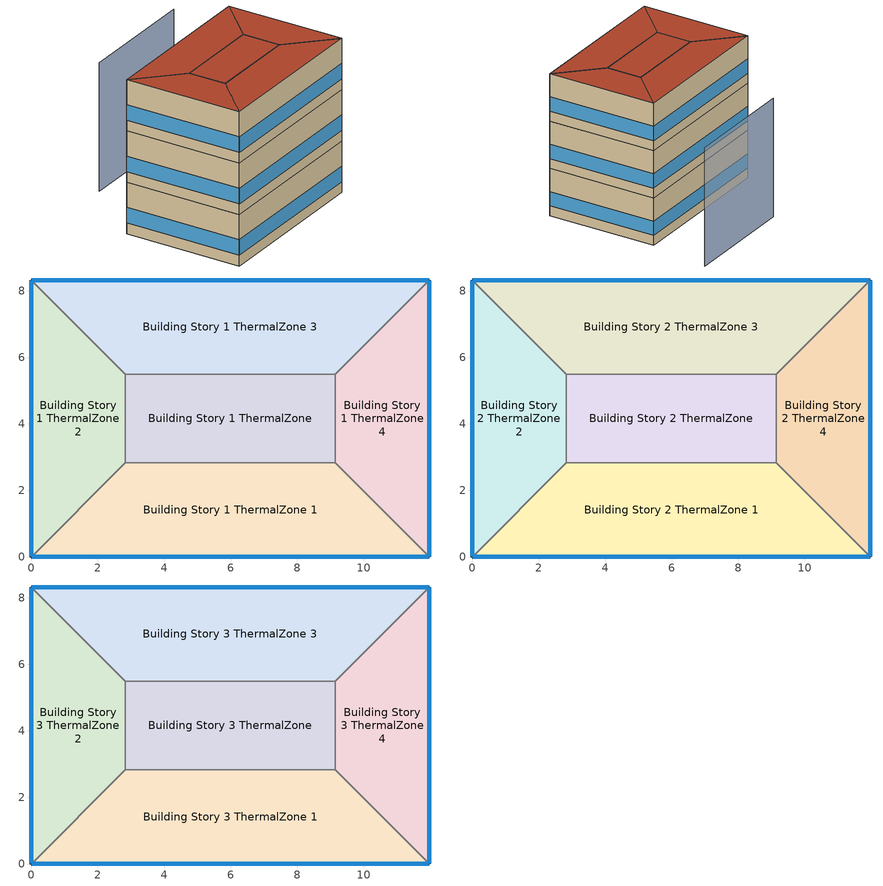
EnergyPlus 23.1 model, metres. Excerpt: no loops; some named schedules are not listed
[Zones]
Building Story 1 ThermalZone
 floor ground (Typical Insulated Carpeted 8in Slab Floor): 9.15,2.83 2.83,2.83 2.83,5.5 9.15,5.5 z0
 wall adiabatic (Typical Interior Wall): 2.83,2.83 9.15,2.83 9.15,5.5 2.83,5.5 2.83,2.83 z0:3.6
 ceiling adiabatic (Typical Interior Floor): 9.15,5.5 2.83,5.5 2.83,2.83 9.15,2.83 z3.6
Building Story 1 ThermalZone 1
 floor ground (Typical Insulated Carpeted 8in Slab Floor): 11.97,0 0,0 2.83,2.83 9.15,2.83 z0
 wall outside (Typical Insulated Steel Framed Exterior Wall R-20.41): 0,0 11.97,0 z0:3.6
 wall adiabatic (Typical Interior Wall): 11.97,0 9.15,2.83 2.83,2.83 0,0 z0:3.6
 window (U 0.48 SHGC 0.40 Dbl Ref-D Clr 6mm/13mm): 0.03,0 11.95,0 z0.76:1.85
 ceiling adiabatic (Typical Interior Ceiling): 9.15,2.83 2.83,2.83 0,0 11.97,0 z3.6
Building Story 1 ThermalZone 2
 floor ground (Typical Insulated Carpeted 8in Slab Floor): 0,0 0,8.33 2.83,5.5 2.83,2.83 z0
 wall outside (Typical Insulated Steel Framed Exterior Wall R-20.41): 0,8.33 0,0 z0:3.6
 wall adiabatic (Typical Interior Wall): 0,0 2.83,2.83 2.83,5.5 0,8.33 z0:3.6
 window (U 0.48 SHGC 0.40 Dbl Ref-D Clr 6mm/13mm): 0,8.3 0,0.03 z0.76:1.85
 ceiling adiabatic (Typical Interior Ceiling): 2.83,2.83 2.83,5.5 0,8.33 0,0 z3.6
Building Story 1 ThermalZone 3
 floor ground (Typical Insulated Carpeted 8in Slab Floor): 0,8.33 11.97,8.33 9.15,5.5 2.83,5.5 z0
 wall outside (Typical Insulated Steel Framed Exterior Wall R-20.41): 11.97,8.33 0,8.33 z0:3.6
 wall adiabatic (Typical Interior Wall): 0,8.33 2.83,5.5 9.15,5.5 11.97,8.33 z0:3.6
 window (U 0.48 SHGC 0.40 Dbl Ref-D Clr 6mm/13mm): 11.95,8.33 0.03,8.33 z0.76:1.85
 ceiling adiabatic (Typical Interior Ceiling): 2.83,5.5 9.15,5.5 11.97,8.33 0,8.33 z3.6
Building Story 1 ThermalZone 4
 floor ground (Typical Insulated Carpeted 8in Slab Floor): 11.97,8.33 11.97,0 9.15,2.83 9.15,5.5 z0
 wall outside (Typical Insulated Steel Framed Exterior Wall R-20.41): 11.97,0 11.97,8.33 z0:3.6
 wall adiabatic (Typical Interior Wall): 11.97,8.33 9.15,5.5 9.15,2.83 11.97,0 z0:3.6
 window (U 0.48 SHGC 0.40 Dbl Ref-D Clr 6mm/13mm): 11.97,0.03 11.97,8.3 z0.76:1.85
 ceiling adiabatic (Typical Interior Ceiling): 9.15,5.5 9.15,2.83 11.97,0 11.97,8.33 z3.6
Building Story 2 ThermalZone
 floor adiabatic (Typical Interior Floor): 9.15,2.83 2.83,2.83 2.83,5.5 9.15,5.5 z3.6
 wall adiabatic (Typical Interior Wall): 2.83,2.83 9.15,2.83 9.15,5.5 2.83,5.5 2.83,2.83 z3.6:7.2
 ceiling adiabatic (Typical Interior Ceiling): 9.15,5.5 2.83,5.5 2.83,2.83 9.15,2.83 z7.2
Building Story 2 ThermalZone 1
 floor adiabatic (Typical Interior Ceiling): 11.97,0 0,0 2.83,2.83 9.15,2.83 z3.6
 wall outside (Typical Insulated Steel Framed Exterior Wall R-20.41): 0,0 11.97,0 z3.6:7.2
 wall adiabatic (Typical Interior Wall): 11.97,0 9.15,2.83 2.83,2.83 0,0 z3.6:7.2
 window (U 0.48 SHGC 0.40 Dbl Ref-D Clr 6mm/13mm): 0.03,0 11.95,0 z4.36:5.45
 ceiling adiabatic (Typical Interior Ceiling): 9.15,2.83 2.83,2.83 0,0 11.97,0 z7.2
Building Story 2 ThermalZone 2
 floor adiabatic (Typical Interior Ceiling): 0,0 0,8.33 2.83,5.5 2.83,2.83 z3.6
 wall outside (Typical Insulated Steel Framed Exterior Wall R-20.41): 0,8.33 0,0 z3.6:7.2
 wall adiabatic (Typical Interior Wall): 0,0 2.83,2.83 2.83,5.5 0,8.33 z3.6:7.2
 window (U 0.48 SHGC 0.40 Dbl Ref-D Clr 6mm/13mm): 0,8.3 0,0.03 z4.36:5.45
 ceiling adiabatic (Typical Interior Ceiling): 2.83,2.83 2.83,5.5 0,8.33 0,0 z7.2
Building Story 2 ThermalZone 3
 floor adiabatic (Typical Interior Ceiling): 0,8.33 11.97,8.33 9.15,5.5 2.83,5.5 z3.6
 wall outside (Typical Insulated Steel Framed Exterior Wall R-20.41): 11.97,8.33 0,8.33 z3.6:7.2
 wall adiabatic (Typical Interior Wall): 0,8.33 2.83,5.5 9.15,5.5 11.97,8.33 z3.6:7.2
 window (U 0.48 SHGC 0.40 Dbl Ref-D Clr 6mm/13mm): 11.95,8.33 0.03,8.33 z4.36:5.45
 ceiling adiabatic (Typical Interior Ceiling): 2.83,5.5 9.15,5.5 11.97,8.33 0,8.33 z7.2
Building Story 2 ThermalZone 4
 floor adiabatic (Typical Interior Ceiling): 11.97,8.33 11.97,0 9.15,2.83 9.15,5.5 z3.6
 wall outside (Typical Insulated Steel Framed Exterior Wall R-20.41): 11.97,0 11.97,8.33 z3.6:7.2
 wall adiabatic (Typical Interior Wall): 11.97,8.33 9.15,5.5 9.15,2.83 11.97,0 z3.6:7.2
 window (U 0.48 SHGC 0.40 Dbl Ref-D Clr 6mm/13mm): 11.97,0.03 11.97,8.3 z4.36:5.45
 ceiling adiabatic (Typical Interior Ceiling): 9.15,5.5 9.15,2.83 11.97,0 11.97,8.33 z7.2
Building Story 3 ThermalZone
 floor adiabatic (Typical Interior Ceiling): 9.15,2.83 2.83,2.83 2.83,5.5 9.15,5.5 z7.2
 wall adiabatic (Typical Interior Wall): 2.83,2.83 9.15,2.83 9.15,5.5 2.83,5.5 2.83,2.83 z7.2:10.8
 roof outside (Typical IEAD Roof R-31.25): 9.15,5.5 2.83,5.5 2.83,2.83 9.15,2.83 z10.8
Building Story 3 ThermalZone 1
 floor adiabatic (Typical Interior Ceiling): 11.97,0 0,0 2.83,2.83 9.15,2.83 z7.2
 wall outside (Typical Insulated Steel Framed Exterior Wall R-20.41): 0,0 11.97,0 z7.2:10.8
 wall adiabatic (Typical Interior Wall): 11.97,0 9.15,2.83 2.83,2.83 0,0 z7.2:10.8
 window (U 0.48 SHGC 0.40 Dbl Ref-D Clr 6mm/13mm): 0.03,0 11.95,0 z7.96:9.05
 roof outside (Typical IEAD Roof R-31.25): 9.15,2.83 2.83,2.83 0,0 11.97,0 z10.8
Building Story 3 ThermalZone 2
 floor adiabatic (Typical Interior Ceiling): 0,0 0,8.33 2.83,5.5 2.83,2.83 z7.2
 wall outside (Typical Insulated Steel Framed Exterior Wall R-20.41): 0,8.33 0,0 z7.2:10.8
 wall adiabatic (Typical Interior Wall): 0,0 2.83,2.83 2.83,5.5 0,8.33 z7.2:10.8
 window (U 0.48 SHGC 0.40 Dbl Ref-D Clr 6mm/13mm): 0,8.3 0,0.03 z7.96:9.05
 roof outside (Typical IEAD Roof R-31.25): 2.83,2.83 2.83,5.5 0,8.33 0,0 z10.8
Building Story 3 ThermalZone 3
 floor adiabatic (Typical Interior Ceiling): 0,8.33 11.97,8.33 9.15,5.5 2.83,5.5 z7.2
 wall outside (Typical Insulated Steel Framed Exterior Wall R-20.41): 11.97,8.33 0,8.33 z7.2:10.8
 wall adiabatic (Typical Interior Wall): 0,8.33 2.83,5.5 9.15,5.5 11.97,8.33 z7.2:10.8
 window (U 0.48 SHGC 0.40 Dbl Ref-D Clr 6mm/13mm): 11.95,8.33 0.03,8.33 z7.96:9.05
 roof outside (Typical IEAD Roof R-31.25): 2.83,5.5 9.15,5.5 11.97,8.33 0,8.33 z10.8
Building Story 3 ThermalZone 4
 floor adiabatic (Typical Interior Ceiling): 11.97,8.33 11.97,0 9.15,2.83 9.15,5.5 z7.2
 wall outside (Typical Insulated Steel Framed Exterior Wall R-20.41): 11.97,0 11.97,8.33 z7.2:10.8
 wall adiabatic (Typical Interior Wall): 11.97,8.33 9.15,5.5 9.15,2.83 11.97,0 z7.2:10.8
 window (U 0.48 SHGC 0.40 Dbl Ref-D Clr 6mm/13mm): 11.97,0.03 11.97,8.3 z7.96:9.05
 roof outside (Typical IEAD Roof R-31.25): 9.15,5.5 9.15,2.83 11.97,0 11.97,8.33 z10.8
shading: 4.02,12.88 12.73,12.88 z0:9
[Building]
bld_20: Terrain=City
[Site:Location]
Laramie General Brees Field_WY_USA: Latitude {deg}=41.31541; Longitude {deg}=-105.583; Time Zone {hr}=-7; Elevation {m}=2215
[Site:GroundTemperature:FCfactorMethod]
8.6, 2.8, -4.1, -8.8, -2.2, 0.3, 6.7, 10.1, 16.5, 20.6, 19.2, 14.7
[Site:WaterMainsTemperature]
Calculation Method=Correlation; Annual Average Outdoor Air Temperature {C}=8.96667; Maximum Difference In Monthly Average Outdoor Air Temperatures {deltaC}=26.2
[SizingPeriod:DesignDay] Day of Month=21; Dry-Bulb Temperature Range Modifier Type=DefaultMultipliers; Humidity Condition Type=Wetbulb; Barometric Pressure {Pa}=98769; Rain Indicator=No; Snow Indicator=No; Daylight Saving Time Indicator=No; Begin Environment Reset Mode=FullResetAtBeginEnvironment
Name | Month | Day Type | Maximum Dry-Bulb Temperature {C} | Daily Dry-Bulb Temperature Range {deltaC} | Wetbulb or DewPoint at Maximum Dry-Bulb {C} | Wind Speed {m/s} | Wind Direction {deg} | Solar Model Indicator | ASHRAE Clear Sky Optical Depth for Beam Irradiance (taub) | ASHRAE Clear Sky Optical Depth for Diffuse Irradiance (taud) | Sky Clearness
Buffalo Niagara Intl Ap Ann Clg .4% Condns DB=>MWB 1 | 7 | SummerDesignDay | 30.3 | 9.3 | 21.8 | 5.7 | 240 | ASHRAETau | 0.462 | 2.001
Buffalo Niagara Intl Ap Ann Clg .4% Condns WB=>MDB 1 | 7 | SummerDesignDay | 27.8 | 9.3 | 23.8 | 5.7 | 240 | ASHRAETau | 0.462 | 2.001
Buffalo Niagara Intl Ap Ann Htg 99.6% Condns DB 1 | 1 | WinterDesignDay | -16.3 | 0 | -16.3 | 5.1 | 270 | ASHRAEClearSky |  |  | 0
[Material] Thermal Absorptance=0.9; Solar Absorptance=0.7
Name | Roughness | Thickness {m} | Conductivity {W/m-K} | Density {kg/m3} | Specific Heat {J/kg-K} | Visible Absorptance
100mm Normalweight concrete floor | MediumRough | 0.1016 | 2.31045 | 2322 | 832.557 | 0.7
25mm Stucco | Smooth | 0.0254 | 0.72 | 1856 | 840 | 0.7
5/8 in. Gypsum Board | MediumSmooth | 0.0159 | 0.16 | 800 | 1090 | 0.7
8 in. Normalweight Concrete Floor | MediumRough | 0.2032 | 2.31 | 2322 | 832 | 0.7
G01 13mm gypsum board | Smooth | 0.0127 | 0.160031 | 800.001 | 1090.73 | 0.5
Metal Roof Surface | Smooth | 0.0008 | 45.28 | 7824 | 500 | 0.7
Roof Membrane | VeryRough | 0.0095 | 0.16 | 1121.29 | 1460 | 0.7
Std Wood 6inch 1; Std Wood 6inch 2 | MediumSmooth | 0.15 | 0.12 | 540 | 1210 | 0.7
[Material:NoMass] Roughness=Smooth; Thermal Absorptance=0.9; Solar Absorptance=0.7
Name | Thermal Resistance {m2-K/W} | Visible Absorptance
CP02 CARPET PAD; Typical Carpet Pad | 0.21648 | 0.8
Typical Insulation R-18.23 | 3.21036 | 0.7
Typical Insulation R-30.13 | 5.30668 | 0.7
[WindowMaterial:Gas]
AIR 13MM: Gas Type=Air; Thickness {m}=0.0127
[WindowMaterial:Glazing] Optical Data Type=SpectralAverage; Thickness {m}=0.006; Infrared Transmittance at Normal Incidence=0; Front Side Infrared Hemispherical Emissivity=0.84; Conductivity {W/m-K}=0.9; Dirt Correction Factor for Solar and Visible Transmittance=1; Solar Diffusing=No
Name | Solar Transmittance at Normal Incidence | Front Side Solar Reflectance at Normal Incidence | Back Side Solar Reflectance at Normal Incidence | Visible Transmittance at Normal Incidence | Front Side Visible Reflectance at Normal Incidence | Back Side Visible Reflectance at Normal Incidence | Back Side Infrared Hemispherical Emissivity
CLEAR 6MM | 0.775 | 0.071 | 0.071 | 0.881 | 0.08 | 0.08 | 0.84
REF D CLEAR 6MM | 0.429 | 0.308 | 0.379 | 0.334 | 0.453 | 0.505 | 0.82
[Construction]
InteriorFurnishings 1: Std Wood 6inch 1
InteriorFurnishings 2: Std Wood 6inch 2
Typical IEAD Roof R-31.25: Roof Membrane, Typical Insulation R-30.13, Metal Roof Surface
Typical Insulated Carpeted 8in Slab Floor: 8 in. Normalweight Concrete Floor, Typical Carpet Pad
Typical Insulated Steel Framed Exterior Wall R-20.41: 25mm Stucco, 5/8 in. Gypsum Board, Typical Insulation R-18.23, 5/8 in. Gypsum Board
Typical Interior Ceiling: CP02 CARPET PAD, 100mm Normalweight concrete floor
Typical Interior Floor: 100mm Normalweight concrete floor, CP02 CARPET PAD
Typical Interior Wall: G01 13mm gypsum board, G01 13mm gypsum board
U 0.48 SHGC 0.40 Dbl Ref-D Clr 6mm/13mm: REF D CLEAR 6MM, AIR 13MM, CLEAR 6MM
[SurfaceProperty:SurroundingSurfaces] Surrounding Surface 1=SurroundingSurface1; Surrounding Surface 1 View Factor=0.5
Name | Surrounding Surface 1 Temperature Schedule
SrdSurfs:Surface 56 | Srf-Surface 56-Tmp
SrdSurfs:Surface 44 | Srf-Surface 44-Tmp
SrdSurfs:Surface 50 | Srf-Surface 50-Tmp
SrdSurfs:Surface 38 | Srf-Surface 38-Tmp
[SurfaceProperty:LocalEnvironment]
Name | Exterior Surface | Surrounding Surfaces Object
LocEnv:Surface 44 | Surface 44 | SrdSurfs:Surface 56
LocEnv:Surface 56 | Surface 56 | SrdSurfs:Surface 44
LocEnv:Surface 50 | Surface 50 | SrdSurfs:Surface 38
LocEnv:Surface 38 | Surface 38 | SrdSurfs:Surface 50
[Zone] Part of Total Floor Area=Yes
Name | Multiplier
Building Story 1 ThermalZone; Building Story 1 ThermalZone 1; Building Story 1 ThermalZone 2; Building Story 1 ThermalZone 3; Building Story 1 ThermalZone 4; Building Story 3 ThermalZone; Building Story 3 ThermalZone 1; Building Story 3 ThermalZone 2; Building Story 3 ThermalZone 3; Building Story 3 ThermalZone 4 | 1
Building Story 2 ThermalZone; Building Story 2 ThermalZone 1; Building Story 2 ThermalZone 2; Building Story 2 ThermalZone 3; Building Story 2 ThermalZone 4 | 28
[Space]
Name | Zone | Space Type
Building Story 1 Space | Building Story 1 ThermalZone | Story Ground Blended Space Type
Building Story 1 Space 1 | Building Story 1 ThermalZone 1 | Story Ground Blended Space Type
Building Story 1 Space 2 | Building Story 1 ThermalZone 2 | Story Ground Blended Space Type
Building Story 1 Space 3 | Building Story 1 ThermalZone 3 | Story Ground Blended Space Type
Building Story 1 Space 4 | Building Story 1 ThermalZone 4 | Story Ground Blended Space Type
Building Story 2 Space | Building Story 2 ThermalZone | Story Mid Blended Space Type
Building Story 2 Space 1 | Building Story 2 ThermalZone 1 | Story Mid Blended Space Type
Building Story 2 Space 2 | Building Story 2 ThermalZone 2 | Story Mid Blended Space Type
Building Story 2 Space 3 | Building Story 2 ThermalZone 3 | Story Mid Blended Space Type
Building Story 2 Space 4 | Building Story 2 ThermalZone 4 | Story Mid Blended Space Type
Building Story 3 Space | Building Story 3 ThermalZone | Story Top Blended Space Type
Building Story 3 Space 1 | Building Story 3 ThermalZone 1 | Story Top Blended Space Type
Building Story 3 Space 2 | Building Story 3 ThermalZone 2 | Story Top Blended Space Type
Building Story 3 Space 3 | Building Story 3 ThermalZone 3 | Story Top Blended Space Type
Building Story 3 Space 4 | Building Story 3 ThermalZone 4 | Story Top Blended Space Type
[SpaceList]
Story Ground Blended Space Type: Building Story 1 Space 4, Building Story 1 Space, Building Story 1 Space 2, Building Story 1 Space 1, Building Story 1 Space 3
Story Mid Blended Space Type: Building Story 2 Space, Building Story 2 Space 2, Building Story 2 Space 1, Building Story 2 Space 3, Building Story 2 Space 4
Story Top Blended Space Type: Building Story 3 Space 3, Building Story 3 Space, Building Story 3 Space 1, Building Story 3 Space 2, Building Story 3 Space 4
[InternalMass]
Name | Construction | Zone or ZoneList | Space or SpaceList | Surface Area {m2}
Building Story 1 Space 4 SecondarySchool Auditorium  - Story Ground Mass | InteriorFurnishings 1 | Building Story 1 ThermalZone 4 | Building Story 1 Space 4 | 2.82309
Building Story 1 Space SecondarySchool Auditorium  - Story Ground Mass | InteriorFurnishings 1 | Building Story 1 ThermalZone | Building Story 1 Space | 3.06324
Building Story 1 Space 2 SecondarySchool Auditorium  - Story Ground Mass | InteriorFurnishings 1 | Building Story 1 ThermalZone 2 | Building Story 1 Space 2 | 2.82309
Building Story 1 Space 1 SecondarySchool Auditorium  - Story Ground Mass | InteriorFurnishings 1 | Building Story 1 ThermalZone 1 | Building Story 1 Space 1 | 4.69331
Building Story 1 Space 3 SecondarySchool Auditorium  - Story Ground Mass | InteriorFurnishings 1 | Building Story 1 ThermalZone 3 | Building Story 1 Space 3 | 4.6933
Building Story 1 Space 4 SecondarySchool Cafeteria  - Story Ground Mass | InteriorFurnishings 1 | Building Story 1 ThermalZone 4 | Building Story 1 Space 4 | 1.78684
Building Story 1 Space SecondarySchool Cafeteria  - Story Ground Mass | InteriorFurnishings 1 | Building Story 1 ThermalZone | Building Story 1 Space | 1.93884
Building Story 1 Space 2 SecondarySchool Cafeteria  - Story Ground Mass | InteriorFurnishings 1 | Building Story 1 ThermalZone 2 | Building Story 1 Space 2 | 1.78684
Building Story 1 Space 1 SecondarySchool Cafeteria  - Story Ground Mass | InteriorFurnishings 1 | Building Story 1 ThermalZone 1 | Building Story 1 Space 1 | 2.97057
Building Story 1 Space 3 SecondarySchool Cafeteria  - Story Ground Mass | InteriorFurnishings 1 | Building Story 1 ThermalZone 3 | Building Story 1 Space 3 | 2.97056
Building Story 1 Space 4 SecondarySchool Classroom A  - Story Ground Mass; Building Story 1 Space 4 SecondarySchool Classroom C  - Story Ground Mass | InteriorFurnishings 1 | Building Story 1 ThermalZone 4 | Building Story 1 Space 4 | 1.21644
Building Story 1 Space SecondarySchool Classroom A  - Story Ground Mass; Building Story 1 Space SecondarySchool Classroom C  - Story Ground Mass | InteriorFurnishings 1 | Building Story 1 ThermalZone | Building Story 1 Space | 1.31991
Building Story 1 Space 2 SecondarySchool Classroom A  - Story Ground Mass; Building Story 1 Space 2 SecondarySchool Classroom C  - Story Ground Mass | InteriorFurnishings 1 | Building Story 1 ThermalZone 2 | Building Story 1 Space 2 | 1.21644
Building Story 1 Space 1 SecondarySchool Classroom A  - Story Ground Mass; Building Story 1 Space 1 SecondarySchool Classroom C  - Story Ground Mass | InteriorFurnishings 1 | Building Story 1 ThermalZone 1 | Building Story 1 Space 1 | 2.02229
Building Story 1 Space 3 SecondarySchool Classroom A  - Story Ground Mass; Building Story 1 Space 3 SecondarySchool Classroom C  - Story Ground Mass | InteriorFurnishings 1 | Building Story 1 ThermalZone 3 | Building Story 1 Space 3 | 2.02229
Building Story 1 Space 4 SecondarySchool ComputerRoom  - Story Ground Mass | InteriorFurnishings 1 | Building Story 1 ThermalZone 4 | Building Story 1 Space 4 | 2.72787
Building Story 1 Space SecondarySchool ComputerRoom  - Story Ground Mass | InteriorFurnishings 1 | Building Story 1 ThermalZone | Building Story 1 Space | 2.95992
Building Story 1 Space 2 SecondarySchool ComputerRoom  - Story Ground Mass | InteriorFurnishings 1 | Building Story 1 ThermalZone 2 | Building Story 1 Space 2 | 2.72787
Building Story 1 Space 1 SecondarySchool ComputerRoom  - Story Ground Mass | InteriorFurnishings 1 | Building Story 1 ThermalZone 1 | Building Story 1 Space 1 | 4.535
Building Story 1 Space 3 SecondarySchool ComputerRoom  - Story Ground Mass | InteriorFurnishings 1 | Building Story 1 ThermalZone 3 | Building Story 1 Space 3 | 4.535
Building Story 1 Space 4 SecondarySchool Corridor B  - Story Ground Mass | InteriorFurnishings 1 | Building Story 1 ThermalZone 4 | Building Story 1 Space 4 | 1.71525
Building Story 1 Space SecondarySchool Corridor B  - Story Ground Mass | InteriorFurnishings 1 | Building Story 1 ThermalZone | Building Story 1 Space | 1.86116
Building Story 1 Space 2 SecondarySchool Corridor B  - Story Ground Mass | InteriorFurnishings 1 | Building Story 1 ThermalZone 2 | Building Story 1 Space 2 | 1.71525
Building Story 1 Space 1 SecondarySchool Corridor B  - Story Ground Mass | InteriorFurnishings 1 | Building Story 1 ThermalZone 1 | Building Story 1 Space 1 | 2.85156
Building Story 1 Space 3 SecondarySchool Corridor B  - Story Ground Mass | InteriorFurnishings 1 | Building Story 1 ThermalZone 3 | Building Story 1 Space 3 | 2.85156
Building Story 1 Space 4 SecondarySchool Gym  - Story Ground Mass | InteriorFurnishings 1 | Building Story 1 ThermalZone 4 | Building Story 1 Space 4 | 9.21987
Building Story 1 Space SecondarySchool Gym  - Story Ground Mass | InteriorFurnishings 1 | Building Story 1 ThermalZone | Building Story 1 Space | 10.0041
Building Story 1 Space 2 SecondarySchool Gym  - Story Ground Mass | InteriorFurnishings 1 | Building Story 1 ThermalZone 2 | Building Story 1 Space 2 | 9.21987
Building Story 1 Space 1 SecondarySchool Gym  - Story Ground Mass | InteriorFurnishings 1 | Building Story 1 ThermalZone 1 | Building Story 1 Space 1 | 15.3277
Building Story 1 Space 3 SecondarySchool Gym  - Story Ground Mass | InteriorFurnishings 1 | Building Story 1 ThermalZone 3 | Building Story 1 Space 3 | 15.3277
Building Story 1 Space 4 SecondarySchool Kitchen  - Story Ground Mass | InteriorFurnishings 1 | Building Story 1 ThermalZone 4 | Building Story 1 Space 4 | 0.616152
Building Story 1 Space SecondarySchool Kitchen  - Story Ground Mass | InteriorFurnishings 1 | Building Story 1 ThermalZone | Building Story 1 Space | 0.668564
Building Story 1 Space 2 SecondarySchool Kitchen  - Story Ground Mass | InteriorFurnishings 1 | Building Story 1 ThermalZone 2 | Building Story 1 Space 2 | 0.616152
Building Story 1 Space 1 SecondarySchool Kitchen  - Story Ground Mass | InteriorFurnishings 1 | Building Story 1 ThermalZone 1 | Building Story 1 Space 1 | 1.02433
Building Story 1 Space 3 SecondarySchool Kitchen  - Story Ground Mass | InteriorFurnishings 1 | Building Story 1 ThermalZone 3 | Building Story 1 Space 3 | 1.02433
Building Story 1 Space 4 SecondarySchool Library  - Story Ground Mass | InteriorFurnishings 1 | Building Story 1 ThermalZone 4 | Building Story 1 Space 4 | 2.40299
Building Story 1 Space SecondarySchool Library  - Story Ground Mass | InteriorFurnishings 1 | Building Story 1 ThermalZone | Building Story 1 Space | 2.6074
Building Story 1 Space 2 SecondarySchool Library  - Story Ground Mass | InteriorFurnishings 1 | Building Story 1 ThermalZone 2 | Building Story 1 Space 2 | 2.40299
Building Story 1 Space 1 SecondarySchool Library  - Story Ground Mass | InteriorFurnishings 1 | Building Story 1 ThermalZone 1 | Building Story 1 Space 1 | 3.9949
Building Story 1 Space 3 SecondarySchool Library  - Story Ground Mass | InteriorFurnishings 1 | Building Story 1 ThermalZone 3 | Building Story 1 Space 3 | 3.9949
Building Story 1 Space 4 SecondarySchool Lobby  - Story Ground Mass; Building Story 1 Space 4 SecondarySchool Restroom  - Story Ground Mass | InteriorFurnishings 1 | Building Story 1 ThermalZone 4 | Building Story 1 Space 4 | 1.1987
Building Story 1 Space SecondarySchool Lobby  - Story Ground Mass; Building Story 1 Space SecondarySchool Restroom  - Story Ground Mass | InteriorFurnishings 1 | Building Story 1 ThermalZone | Building Story 1 Space | 1.30066
Building Story 1 Space 2 SecondarySchool Lobby  - Story Ground Mass; Building Story 1 Space 2 SecondarySchool Restroom  - Story Ground Mass | InteriorFurnishings 1 | Building Story 1 ThermalZone 2 | Building Story 1 Space 2 | 1.1987
Building Story 1 Space 1 SecondarySchool Lobby  - Story Ground Mass; Building Story 1 Space 1 SecondarySchool Restroom  - Story Ground Mass | InteriorFurnishings 1 | Building Story 1 ThermalZone 1 | Building Story 1 Space 1 | 1.99279
Building Story 1 Space 3 SecondarySchool Lobby  - Story Ground Mass; Building Story 1 Space 3 SecondarySchool Restroom  - Story Ground Mass | InteriorFurnishings 1 | Building Story 1 ThermalZone 3 | Building Story 1 Space 3 | 1.99279
Building Story 1 Space 4 SecondarySchool Mechanical  - Story Ground Mass | InteriorFurnishings 1 | Building Story 1 ThermalZone 4 | Building Story 1 Space 4 | 1.95488
Building Story 1 Space SecondarySchool Mechanical  - Story Ground Mass | InteriorFurnishings 1 | Building Story 1 ThermalZone | Building Story 1 Space | 2.12117
Building Story 1 Space 2 SecondarySchool Mechanical  - Story Ground Mass | InteriorFurnishings 1 | Building Story 1 ThermalZone 2 | Building Story 1 Space 2 | 1.95488
Building Story 1 Space 1 SecondarySchool Mechanical  - Story Ground Mass | InteriorFurnishings 1 | Building Story 1 ThermalZone 1 | Building Story 1 Space 1 | 3.24993
Building Story 1 Space 3 SecondarySchool Mechanical  - Story Ground Mass | InteriorFurnishings 1 | Building Story 1 ThermalZone 3 | Building Story 1 Space 3 | 3.24993
Building Story 1 Space 4 SecondarySchool Office  - Story Ground Mass | InteriorFurnishings 1 | Building Story 1 ThermalZone 4 | Building Story 1 Space 4 | 3.04155
Building Story 1 Space SecondarySchool Office  - Story Ground Mass | InteriorFurnishings 1 | Building Story 1 ThermalZone | Building Story 1 Space | 3.30028
Building Story 1 Space 2 SecondarySchool Office  - Story Ground Mass | InteriorFurnishings 1 | Building Story 1 ThermalZone 2 | Building Story 1 Space 2 | 3.04155
Building Story 1 Space 1 SecondarySchool Office  - Story Ground Mass | InteriorFurnishings 1 | Building Story 1 ThermalZone 1 | Building Story 1 Space 1 | 5.05648
Building Story 1 Space 3 SecondarySchool Office  - Story Ground Mass | InteriorFurnishings 1 | Building Story 1 ThermalZone 3 | Building Story 1 Space 3 | 5.05648
Building Story 1 Space Mass | InteriorFurnishings 2 | Building Story 1 ThermalZone | Building Story 1 Space | 33.7659
Building Story 1 Space 1 Mass | InteriorFurnishings 2 | Building Story 1 ThermalZone 1 | Building Story 1 Space 1 | 51.734
Building Story 1 Space 2 Mass | InteriorFurnishings 2 | Building Story 1 ThermalZone 2 | Building Story 1 Space 2 | 31.1188
Building Story 1 Space 3 Mass | InteriorFurnishings 2 | Building Story 1 ThermalZone 3 | Building Story 1 Space 3 | 51.734
Building Story 1 Space 4 Mass | InteriorFurnishings 2 | Building Story 1 ThermalZone 4 | Building Story 1 Space 4 | 31.1188
Building Story 2 Space Office WholeBuilding - Md Office  - Story Mid Mass | InteriorFurnishings 1 | Building Story 2 ThermalZone | Building Story 2 Space | 6.75317
Building Story 2 Space 2 Office WholeBuilding - Md Office  - Story Mid Mass | InteriorFurnishings 1 | Building Story 2 ThermalZone 2 | Building Story 2 Space 2 | 6.22375
Building Story 2 Space 1 Office WholeBuilding - Md Office  - Story Mid Mass | InteriorFurnishings 1 | Building Story 2 ThermalZone 1 | Building Story 2 Space 1 | 10.3468
Building Story 2 Space 3 Office WholeBuilding - Md Office  - Story Mid Mass | InteriorFurnishings 1 | Building Story 2 ThermalZone 3 | Building Story 2 Space 3 | 10.3468
Building Story 2 Space 4 Office WholeBuilding - Md Office  - Story Mid Mass | InteriorFurnishings 1 | Building Story 2 ThermalZone 4 | Building Story 2 Space 4 | 6.22375
Building Story 2 Space SecondarySchool Classroom A  - Story Mid Mass; Building Story 2 Space SecondarySchool Classroom C  - Story Mid Mass | InteriorFurnishings 1 | Building Story 2 ThermalZone | Building Story 2 Space | 7.92146
Building Story 2 Space 2 SecondarySchool Classroom A  - Story Mid Mass; Building Story 2 Space 2 SecondarySchool Classroom C  - Story Mid Mass | InteriorFurnishings 1 | Building Story 2 ThermalZone 2 | Building Story 2 Space 2 | 7.30046
Building Story 2 Space 1 SecondarySchool Classroom A  - Story Mid Mass; Building Story 2 Space 1 SecondarySchool Classroom C  - Story Mid Mass | InteriorFurnishings 1 | Building Story 2 ThermalZone 1 | Building Story 2 Space 1 | 12.1368
Building Story 2 Space 3 SecondarySchool Classroom A  - Story Mid Mass; Building Story 2 Space 3 SecondarySchool Classroom C  - Story Mid Mass | InteriorFurnishings 1 | Building Story 2 ThermalZone 3 | Building Story 2 Space 3 | 12.1368
Building Story 2 Space 4 SecondarySchool Classroom A  - Story Mid Mass; Building Story 2 Space 4 SecondarySchool Classroom C  - Story Mid Mass | InteriorFurnishings 1 | Building Story 2 ThermalZone 4 | Building Story 2 Space 4 | 7.30046
Building Story 2 Space SecondarySchool Corridor B  - Story Mid Mass | InteriorFurnishings 1 | Building Story 2 ThermalZone | Building Story 2 Space | 11.1698
Building Story 2 Space 2 SecondarySchool Corridor B  - Story Mid Mass | InteriorFurnishings 1 | Building Story 2 ThermalZone 2 | Building Story 2 Space 2 | 10.2941
Building Story 2 Space 1 SecondarySchool Corridor B  - Story Mid Mass | InteriorFurnishings 1 | Building Story 2 ThermalZone 1 | Building Story 2 Space 1 | 17.1136
Building Story 2 Space 3 SecondarySchool Corridor B  - Story Mid Mass | InteriorFurnishings 1 | Building Story 2 ThermalZone 3 | Building Story 2 Space 3 | 17.1136
Building Story 2 Space 4 SecondarySchool Corridor B  - Story Mid Mass | InteriorFurnishings 1 | Building Story 2 ThermalZone 4 | Building Story 2 Space 4 | 10.2941
Building Story 2 Space Mass | InteriorFurnishings 2 | Building Story 2 ThermalZone | Building Story 2 Space | 33.7659
Building Story 2 Space 1 Mass | InteriorFurnishings 2 | Building Story 2 ThermalZone 1 | Building Story 2 Space 1 | 51.734
Building Story 2 Space 2 Mass | InteriorFurnishings 2 | Building Story 2 ThermalZone 2 | Building Story 2 Space 2 | 31.1188
Building Story 2 Space 3 Mass | InteriorFurnishings 2 | Building Story 2 ThermalZone 3 | Building Story 2 Space 3 | 51.734
Building Story 2 Space 4 Mass | InteriorFurnishings 2 | Building Story 2 ThermalZone 4 | Building Story 2 Space 4 | 31.1188
Building Story 3 Space 3 Office WholeBuilding - Md Office  - Story Top Mass | InteriorFurnishings 1 | Building Story 3 ThermalZone 3 | Building Story 3 Space 3 | 51.734
Building Story 3 Space Office WholeBuilding - Md Office  - Story Top Mass | InteriorFurnishings 1 | Building Story 3 ThermalZone | Building Story 3 Space | 33.7659
Building Story 3 Space 1 Office WholeBuilding - Md Office  - Story Top Mass | InteriorFurnishings 1 | Building Story 3 ThermalZone 1 | Building Story 3 Space 1 | 51.734
Building Story 3 Space 2 Office WholeBuilding - Md Office  - Story Top Mass | InteriorFurnishings 1 | Building Story 3 ThermalZone 2 | Building Story 3 Space 2 | 31.1188
Building Story 3 Space 4 Office WholeBuilding - Md Office  - Story Top Mass | InteriorFurnishings 1 | Building Story 3 ThermalZone 4 | Building Story 3 Space 4 | 31.1188
Building Story 3 Space Mass | InteriorFurnishings 2 | Building Story 3 ThermalZone | Building Story 3 Space | 33.7659
Building Story 3 Space 1 Mass | InteriorFurnishings 2 | Building Story 3 ThermalZone 1 | Building Story 3 Space 1 | 51.734
Building Story 3 Space 2 Mass | InteriorFurnishings 2 | Building Story 3 ThermalZone 2 | Building Story 3 Space 2 | 31.1188
Building Story 3 Space 3 Mass | InteriorFurnishings 2 | Building Story 3 ThermalZone 3 | Building Story 3 Space 3 | 51.734
Building Story 3 Space 4 Mass | InteriorFurnishings 2 | Building Story 3 ThermalZone 4 | Building Story 3 Space 4 | 31.1188
[Lights] Design Level Calculation Method=Watts/Area; Return Air Fraction=0; Fraction Visible=0.2; Fraction Replaceable=1
Name | Zone or ZoneList or Space or SpaceList | Schedule | Watts per Zone Floor Area {W/m2} | Fraction Radiant
SecondarySchool Auditorium Lights 1 | Story Ground Blended Space Type | SchoolSecondary BLDG_LIGHT_SCH_2013 | 0.615196 | 0.37
SecondarySchool Cafeteria Lights 1 | Story Ground Blended Space Type | SchoolSecondary BLDG_LIGHT_SCH_2013 | 0.401741 | 0.37
SecondarySchool Classroom Lights 1 | Story Ground Blended Space Type | SchoolSecondary BLDG_LIGHT_CLASSROOM_SCH_2013 | 1.04349 | 0.37
SecondarySchool ComputerRoom Lights 1 | Story Ground Blended Space Type | SchoolSecondary BLDG_LIGHT_CLASSROOM_SCH_2013 | 1.17002 | 0.37
SecondarySchool Corridor Lights 1 | Story Ground Blended Space Type | SchoolSecondary BLDG_LIGHT_CORRIDOR_SCH_2013 | 0.39158 | 0.37
SecondarySchool Gym Lights 1 | Story Ground Blended Space Type | SchoolSecondary BLDG_LIGHT_GYM_SCH_2013 | 2.29617 | 0.37
SecondarySchool Kitchen Lights 1 | Story Ground Blended Space Type | SchoolSecondary BLDG_LIGHT_SCH_2013 | 0.257882 | 0.37
SecondarySchool Library Lights 1 | Story Ground Blended Space Type | SchoolSecondary BLDG_LIGHT_LIBRARY_SCH_2013 | 0.989115 | 0.37
SecondarySchool Lobby Lights 1 | Story Ground Blended Space Type | SchoolSecondary BLDG_LIGHT_LOBBYFLR1_SCH_2013 | 0.373163 | 0.37
SecondarySchool Mechanical Lights 1 | Story Ground Blended Space Type | SchoolSecondary BLDG_LIGHT_MECHANICAL_SCH_2013 | 0.283999 | 0.37
SecondarySchool Office Lights 1 | Story Ground Blended Space Type | SchoolSecondary BLDG_LIGHT_OFFICE_SCH_2013 | 1.16779 | 0.37
SecondarySchool Restroom Lights 1 | Story Ground Blended Space Type | SchoolSecondary BLDG_LIGHT_BATH_SCH_2013 | 0.406333 | 0.37
Office WholeBuilding - Md Office Lights 1 | Story Mid Blended Space Type | OfficeMedium BLDG_LIGHT_SCH_2013 | 1.76528 | 0.7
SecondarySchool Classroom Lights 2 | Story Mid Blended Space Type | SchoolSecondary BLDG_LIGHT_CLASSROOM_SCH_2013 | 6.26252 | 0.37
SecondarySchool Corridor Lights 2 | Story Mid Blended Space Type | SchoolSecondary BLDG_LIGHT_CORRIDOR_SCH_2013 | 2.35007 | 0.37
Office WholeBuilding - Md Office Lights 2 | Story Top Blended Space Type | OfficeMedium BLDG_LIGHT_SCH_2013 | 8.82641 | 0.7
[People] Number of People Calculation Method=People/Area; Fraction Radiant=0.3; Enable ASHRAE 55 Comfort Warnings=Yes; Mean Radiant Temperature Calculation Type=ZoneAveraged; Work Efficiency Schedule=Work Efficiency Schedule; Clothing Insulation Schedule=Clothing Schedule; Air Velocity Schedule=Air Velocity Schedule; Thermal Comfort Model 1 Type=Fanger
Name | Zone or ZoneList or Space or SpaceList | Number of People Schedule | People per Floor Area {person/m2} | Activity Level Schedule
SecondarySchool Auditorium People 1 | Story Ground Blended Space Type | SchoolSecondary BLDG_OCC_SCH_Auditorium | 0.146475 | SchoolSecondary ACTIVITY_SCH
SecondarySchool Cafeteria People 1 | Story Ground Blended Space Type | SchoolSecondary BLDG_OCC_SCH_Cafeteria | 0.0618064 | SchoolSecondary ACTIVITY_SCH
SecondarySchool Classroom People 1 | Story Ground Blended Space Type | SchoolSecondary BLDG_OCC_SCH | 0.0294534 | SchoolSecondary ACTIVITY_SCH
SecondarySchool ComputerRoom People 1 | Story Ground Blended Space Type | SchoolSecondary BLDG_OCC_SCH_Extend | 0.0330248 | SchoolSecondary ACTIVITY_SCH
SecondarySchool Gym People 1 | Story Ground Blended Space Type | SchoolSecondary BLDG_OCC_SCH_Gym | 0.0956739 | SchoolSecondary ACTIVITY_SCH
SecondarySchool Kitchen People 1 | Story Ground Blended Space Type | SchoolSecondary BLDG_OCC_SCH | 0.0032459 | SchoolSecondary ACTIVITY_SCH
SecondarySchool Library People 1 | Story Ground Blended Space Type | SchoolSecondary BLDG_OCC_SCH | 0.00831189 | SchoolSecondary ACTIVITY_SCH
SecondarySchool Office People 1 | Story Ground Blended Space Type | SchoolSecondary BLDG_OCC_SCH_Offices | 0.00526032 | SchoolSecondary ACTIVITY_SCH
Office WholeBuilding - Md Office People 1 | Story Mid Blended Space Type | OfficeMedium BLDG_OCC_SCH | 0.0107639 | OfficeMedium ACTIVITY_SCH
SecondarySchool Classroom People 2 | Story Mid Blended Space Type | SchoolSecondary BLDG_OCC_SCH | 0.176765 | SchoolSecondary ACTIVITY_SCH
Office WholeBuilding - Md Office People 2 | Story Top Blended Space Type | OfficeMedium BLDG_OCC_SCH | 0.0538196 | OfficeMedium ACTIVITY_SCH
[ElectricEquipment] Design Level Calculation Method=Watts/Area
Name | Zone or ZoneList or Space or SpaceList | Schedule | Watts per Zone Floor Area {W/m2} | Fraction Radiant | Fraction Latent | Fraction Lost
2 Elevator Fans | Story Ground Blended Space Type | Elevator Schedule 3 | 0.678177 | 0.5
2 Elevator Lift Motors | Story Ground Blended Space Type | Elevator Schedule 1 | 351.712 | 0 | 0 | 1
2 Elevator Lights | Story Ground Blended Space Type | Elevator Schedule 2 | 0.708649 | 0.5
SecondarySchool Auditorium Elec Equip 1 | Story Ground Blended Space Type | SchoolSecondary BLDG_EQUIP_SCH_2013 | 0.449191 | 0.5 | 0 | 0
SecondarySchool Cafeteria Elec Equip 1 | Story Ground Blended Space Type | SchoolSecondary KITCHEN_ELEC_EQUIP_SCH | 4.41916 | 0.5 | 0 | 0
SecondarySchool Classroom Elec Equip 1 | Story Ground Blended Space Type | SchoolSecondary BLDG_EQUIP_SCH_2013 | 0.781778 | 0.5 | 0 | 0
SecondarySchool ComputerRoom Elec Equip 1 | Story Ground Blended Space Type | SchoolSecondary BLDG_EQUIP_SCH_2013 | 1.75314 | 0.5 | 0 | 0
SecondarySchool Corridor Elec Equip 1 | Story Ground Blended Space Type | SchoolSecondary BLDG_EQUIP_SCH_2013 | 0.219522 | 0.5 | 0 | 0
SecondarySchool Gym Elec Equip 1 | Story Ground Blended Space Type | SchoolSecondary BLDG_EQUIP_SCH_2013 | 1.467 | 0.5 | 0 | 0
SecondarySchool Kitchen Elec Equip 1 | Story Ground Blended Space Type | SchoolSecondary KITCHEN_ELEC_EQUIP_SCH | 4.40104 | 0.3 | 0.25 | 0.2
SecondarySchool Library Elec Equip 1 | Story Ground Blended Space Type | SchoolSecondary BLDG_EQUIP_SCH_2013 | 0.773006 | 0.5 | 0 | 0
SecondarySchool Lobby Elec Equip 1; SecondarySchool Restroom Elec Equip 1 | Story Ground Blended Space Type | SchoolSecondary BLDG_EQUIP_SCH_2013 | 0.153412 | 0.5 | 0 | 0
SecondarySchool Mechanical Elec Equip 1 | Story Ground Blended Space Type | SchoolSecondary BLDG_EQUIP_SCH_2013 | 0.25019 | 0.5 | 0 | 0
SecondarySchool Office Elec Equip 1 | Story Ground Blended Space Type | SchoolSecondary BLDG_EQUIP_SCH_2013 | 1.05206 | 0.5 | 0 | 0
Office WholeBuilding - Md Office Elec Equip 1 | Story Mid Blended Space Type | OfficeMedium BLDG_EQUIP_SCH_2013 | 1.61459 | 0.5 | 0 | 0
SecondarySchool Classroom Elec Equip 2 | Story Mid Blended Space Type | SchoolSecondary BLDG_EQUIP_SCH_2013 | 4.69184 | 0.5 | 0 | 0
SecondarySchool Corridor Elec Equip 2 | Story Mid Blended Space Type | SchoolSecondary BLDG_EQUIP_SCH_2013 | 1.31746 | 0.5 | 0 | 0
Office WholeBuilding - Md Office Elec Equip 2 | Story Top Blended Space Type | OfficeMedium BLDG_EQUIP_SCH_2013 | 8.07293 | 0.5 | 0 | 0
[GasEquipment]
SecondarySchool Kitchen Gas Equip 1: Zone or ZoneList or Space or SpaceList=Story Ground Blended Space Type; Schedule=SchoolSecondary KITCHEN_GAS_EQUIP_SCH; Design Level Calculation Method=Watts/Area; Power per Zone Floor Area {W/m2}=33.2354; Fraction Latent=0.1; Fraction Radiant=0.2; Fraction Lost=0.7
[ZoneInfiltration:DesignFlowRate] Schedule=Always On Discrete; Design Flow Rate Calculation Method=Flow/ExteriorArea; Constant Term Coefficient=0; Temperature Term Coefficient=0; Velocity Term Coefficient=0.224; Velocity Squared Term Coefficient=0
Name | Zone or ZoneList or Space or SpaceList | Flow Rate per Exterior Surface Area {m3/s-m2}
SecondarySchool Auditorium  - Story Ground Infiltration | Story Ground Blended Space Type | 3.1003e-05
SecondarySchool Cafeteria  - Story Ground Infiltration | Story Ground Blended Space Type | 1.96229e-05
SecondarySchool Classroom A  - Story Ground Infiltration; SecondarySchool Classroom C  - Story Ground Infiltration | Story Ground Blended Space Type | 5.61827e-05
SecondarySchool ComputerRoom  - Story Ground Infiltration | Story Ground Blended Space Type | 2.99573e-05
SecondarySchool Corridor B  - Story Ground Infiltration | Story Ground Blended Space Type | 4.71038e-05
SecondarySchool Gym  - Story Ground Infiltration | Story Ground Blended Space Type | 0.000215167
SecondarySchool Kitchen  - Story Ground Infiltration | Story Ground Blended Space Type | 6.76653e-06
SecondarySchool Library  - Story Ground Infiltration | Story Ground Blended Space Type | 2.63895e-05
SecondarySchool Lobby  - Story Ground Infiltration; SecondarySchool Restroom  - Story Ground Infiltration | Story Ground Blended Space Type | 1.3164e-05
SecondarySchool Mechanical  - Story Ground Infiltration | Story Ground Blended Space Type | 2.14684e-05
SecondarySchool Office  - Story Ground Infiltration | Story Ground Blended Space Type | 3.34021e-05
Office WholeBuilding - Md Office  - Story Mid Infiltration | Story Mid Blended Space Type | 0.000182263
SecondarySchool Classroom A  - Story Mid Infiltration; SecondarySchool Classroom C  - Story Mid Infiltration | Story Mid Blended Space Type | 0.000170103
SecondarySchool Corridor B  - Story Mid Infiltration | Story Mid Blended Space Type | 4.71038e-05
Office WholeBuilding - Md Office  - Story Top Infiltration | Story Top Blended Space Type | 0.000322181
[Daylighting:Controls] Lighting Control Type=Stepped; Minimum Input Power Fraction for Continuous or ContinuousOff Dimming Control=0.3; Minimum Light Output Fraction for Continuous or ContinuousOff Dimming Control=0.2; Number of Stepped Control Steps=3; Probability Lighting will be Reset When Needed in Manual Stepped Control=1; Glare Calculation Azimuth Angle of View Direction Clockwise from Zone y-Axis {deg}=-0; Maximum Allowable Discomfort Glare Index=22
Name | Zone or Space | Glare Calculation Daylighting Reference Point | Daylighting Reference Point 1 | Fraction of Lights Controlled by Reference Point 1 | Illuminance Setpoint at Reference Point 1 {lux}
Building Story 1 ThermalZone 1 DaylightingControls | Building Story 1 ThermalZone 1 | Building Story 1 Space 1 Daylt Sensor 1 | Building Story 1 Space 1 Daylt Sensor 1 | 0.723 | 538
Building Story 1 ThermalZone 3 DaylightingControls | Building Story 1 ThermalZone 3 | Building Story 1 Space 3 Daylt Sensor 1 | Building Story 1 Space 3 Daylt Sensor 1 | 0.723 | 538
Building Story 2 ThermalZone 1 DaylightingControls | Building Story 2 ThermalZone 1 | Building Story 2 Space 1 Daylt Sensor 1 | Building Story 2 Space 1 Daylt Sensor 1 | 0.723 | 215
Building Story 2 ThermalZone 3 DaylightingControls | Building Story 2 ThermalZone 3 | Building Story 2 Space 3 Daylt Sensor 1 | Building Story 2 Space 3 Daylt Sensor 1 | 0.723 | 215
Building Story 3 ThermalZone 1 DaylightingControls | Building Story 3 ThermalZone 1 | Building Story 3 Space 1 Daylt Sensor 1 | Building Story 3 Space 1 Daylt Sensor 1 | 0.492 | 377
Building Story 3 ThermalZone 3 DaylightingControls | Building Story 3 ThermalZone 3 | Building Story 3 Space 3 Daylt Sensor 1 | Building Story 3 Space 3 Daylt Sensor 1 | 0.492 | 377
[Exterior:Lights] Control Option=AstronomicalClock
Name | Schedule | Design Level {W}
Building Facades | Schedule Ruleset 1 | 191.967
Main Entries | Schedule Ruleset 2 | 240
Other Doors | Schedule Ruleset 2 | 17.8459
Parking Areas and Drives | Schedule Ruleset 2 | 281.584
[Schedule:Compact]
Srf-Surface 56-Tmp; Srf-Surface 44-Tmp; Srf-Surface 50-Tmp; Srf-Surface 38-Tmp: Through: 12/31, For: AllDays, Until: 24:00, 19
[Schedule:Year]
SchoolSecondary BLDG_LIGHT_SCH_2013: SchoolSecondary BLDG_LIGHT_SCH_2013 Week Rule - Jan1-Jan1, 1, 1, 1, 1, SchoolSecondary BLDG_LIGHT_SCH_2013 Week Rule - Jan2-Jun25, 1, 2, 6, 25, SchoolSecondary BLDG_LIGHT_SCH_2013 Week Rule - Jun26-Jul2, 6, 26, 7, 2, SchoolSecondary BLDG_LIGHT_SCH_2013 Week Rule - Jul3-Aug27, 7, 3, 8, 27, SchoolSecondary BLDG_LIGHT_SCH_2013 Week Rule - Aug28-Sep3, 8, 28, 9, 3, SchoolSecondary BLDG_LIGHT_SCH_2013 Week Rule - Sep4-Dec31, 9, 4, 12, 31
SchoolSecondary BLDG_LIGHT_CLASSROOM_SCH_2013: SchoolSecondary BLDG_LIGHT_CLASSROOM_SCH_2013 Week Rule - Jan1-Jan1, 1, 1, 1, 1, SchoolSecondary BLDG_LIGHT_CLASSROOM_SCH_2013 Week Rule - Jan2-Jun25, 1, 2, 6, 25, SchoolSecondary BLDG_LIGHT_CLASSROOM_SCH_2013 Week Rule - Jun26-Jul2, 6, 26, 7, 2, SchoolSecondary BLDG_LIGHT_CLASSROOM_SCH_2013 Week Rule - Jul3-Aug27, 7, 3, 8, 27, SchoolSecondary BLDG_LIGHT_CLASSROOM_SCH_2013 Week Rule - Aug28-Sep3, 8, 28, 9, 3, SchoolSecondary BLDG_LIGHT_CLASSROOM_SCH_2013 Week Rule - Sep4-Dec31, 9, 4, 12, 31
SchoolSecondary BLDG_LIGHT_CORRIDOR_SCH_2013: SchoolSecondary BLDG_LIGHT_CORRIDOR_SCH_2013 Week Rule - Jan1-Jan1, 1, 1, 1, 1, SchoolSecondary BLDG_LIGHT_CORRIDOR_SCH_2013 Week Rule - Jan2-Jun25, 1, 2, 6, 25, SchoolSecondary BLDG_LIGHT_CORRIDOR_SCH_2013 Week Rule - Jun26-Jul2, 6, 26, 7, 2, SchoolSecondary BLDG_LIGHT_CORRIDOR_SCH_2013 Week Rule - Jul3-Aug27, 7, 3, 8, 27, SchoolSecondary BLDG_LIGHT_CORRIDOR_SCH_2013 Week Rule - Aug28-Sep3, 8, 28, 9, 3, SchoolSecondary BLDG_LIGHT_CORRIDOR_SCH_2013 Week Rule - Sep4-Dec31, 9, 4, 12, 31
SchoolSecondary BLDG_LIGHT_GYM_SCH_2013: SchoolSecondary BLDG_LIGHT_GYM_SCH_2013 Week Rule - Jan1-Jan1, 1, 1, 1, 1, SchoolSecondary BLDG_LIGHT_GYM_SCH_2013 Week Rule - Jan2-Jun25, 1, 2, 6, 25, SchoolSecondary BLDG_LIGHT_GYM_SCH_2013 Week Rule - Jun26-Jul2, 6, 26, 7, 2, SchoolSecondary BLDG_LIGHT_GYM_SCH_2013 Week Rule - Jul3-Aug27, 7, 3, 8, 27, SchoolSecondary BLDG_LIGHT_GYM_SCH_2013 Week Rule - Aug28-Sep3, 8, 28, 9, 3, SchoolSecondary BLDG_LIGHT_GYM_SCH_2013 Week Rule - Sep4-Dec31, 9, 4, 12, 31
SchoolSecondary BLDG_LIGHT_LIBRARY_SCH_2013: SchoolSecondary BLDG_LIGHT_LIBRARY_SCH_2013 Week Rule - Jan1-Jan1, 1, 1, 1, 1, SchoolSecondary BLDG_LIGHT_LIBRARY_SCH_2013 Week Rule - Jan2-Jun25, 1, 2, 6, 25, SchoolSecondary BLDG_LIGHT_LIBRARY_SCH_2013 Week Rule - Jun26-Jul2, 6, 26, 7, 2, SchoolSecondary BLDG_LIGHT_LIBRARY_SCH_2013 Week Rule - Jul3-Aug27, 7, 3, 8, 27, SchoolSecondary BLDG_LIGHT_LIBRARY_SCH_2013 Week Rule - Aug28-Sep3, 8, 28, 9, 3, SchoolSecondary BLDG_LIGHT_LIBRARY_SCH_2013 Week Rule - Sep4-Dec31, 9, 4, 12, 31
SchoolSecondary BLDG_LIGHT_LOBBYFLR1_SCH_2013: SchoolSecondary BLDG_LIGHT_LOBBYFLR1_SCH_2013 Week Rule - Jan1-Jan1, 1, 1, 1, 1, SchoolSecondary BLDG_LIGHT_LOBBYFLR1_SCH_2013 Week Rule - Jan2-Jun25, 1, 2, 6, 25, SchoolSecondary BLDG_LIGHT_LOBBYFLR1_SCH_2013 Week Rule - Jun26-Jul2, 6, 26, 7, 2, SchoolSecondary BLDG_LIGHT_LOBBYFLR1_SCH_2013 Week Rule - Jul3-Aug27, 7, 3, 8, 27, SchoolSecondary BLDG_LIGHT_LOBBYFLR1_SCH_2013 Week Rule - Aug28-Sep3, 8, 28, 9, 3, SchoolSecondary BLDG_LIGHT_LOBBYFLR1_SCH_2013 Week Rule - Sep4-Dec31, 9, 4, 12, 31
SchoolSecondary BLDG_LIGHT_MECHANICAL_SCH_2013: SchoolSecondary BLDG_LIGHT_MECHANICAL_SCH_2013 Week Rule - Jan1-Jan1, 1, 1, 1, 1, SchoolSecondary BLDG_LIGHT_MECHANICAL_SCH_2013 Week Rule - Jan2-Jun25, 1, 2, 6, 25, SchoolSecondary BLDG_LIGHT_MECHANICAL_SCH_2013 Week Rule - Jun26-Jul2, 6, 26, 7, 2, SchoolSecondary BLDG_LIGHT_MECHANICAL_SCH_2013 Week Rule - Jul3-Aug27, 7, 3, 8, 27, SchoolSecondary BLDG_LIGHT_MECHANICAL_SCH_2013 Week Rule - Aug28-Sep3, 8, 28, 9, 3, SchoolSecondary BLDG_LIGHT_MECHANICAL_SCH_2013 Week Rule - Sep4-Dec31, 9, 4, 12, 31
SchoolSecondary BLDG_LIGHT_OFFICE_SCH_2013: SchoolSecondary BLDG_LIGHT_OFFICE_SCH_2013 Week Rule - Jan1-Jan1, 1, 1, 1, 1, SchoolSecondary BLDG_LIGHT_OFFICE_SCH_2013 Week Rule - Jan2-Jun25, 1, 2, 6, 25, SchoolSecondary BLDG_LIGHT_OFFICE_SCH_2013 Week Rule - Jun26-Jul2, 6, 26, 7, 2, SchoolSecondary BLDG_LIGHT_OFFICE_SCH_2013 Week Rule - Jul3-Aug27, 7, 3, 8, 27, SchoolSecondary BLDG_LIGHT_OFFICE_SCH_2013 Week Rule - Aug28-Sep3, 8, 28, 9, 3, SchoolSecondary BLDG_LIGHT_OFFICE_SCH_2013 Week Rule - Sep4-Dec31, 9, 4, 12, 31
SchoolSecondary BLDG_LIGHT_BATH_SCH_2013: SchoolSecondary BLDG_LIGHT_BATH_SCH_2013 Week Rule - Jan1-Jan1, 1, 1, 1, 1, SchoolSecondary BLDG_LIGHT_BATH_SCH_2013 Week Rule - Jan2-Jun25, 1, 2, 6, 25, SchoolSecondary BLDG_LIGHT_BATH_SCH_2013 Week Rule - Jun26-Jul2, 6, 26, 7, 2, SchoolSecondary BLDG_LIGHT_BATH_SCH_2013 Week Rule - Jul3-Aug27, 7, 3, 8, 27, SchoolSecondary BLDG_LIGHT_BATH_SCH_2013 Week Rule - Aug28-Sep3, 8, 28, 9, 3, SchoolSecondary BLDG_LIGHT_BATH_SCH_2013 Week Rule - Sep4-Dec31, 9, 4, 12, 31
SchoolSecondary BLDG_OCC_SCH_Auditorium: SchoolSecondary BLDG_OCC_SCH_Auditorium Week Rule - Jan1-Jan1, 1, 1, 1, 1, SchoolSecondary BLDG_OCC_SCH_Auditorium Week Rule - Jan2-Jun25, 1, 2, 6, 25, SchoolSecondary BLDG_OCC_SCH_Auditorium Week Rule - Jun26-Jul2, 6, 26, 7, 2, SchoolSecondary BLDG_OCC_SCH_Auditorium Week Rule - Jul3-Aug27, 7, 3, 8, 27, SchoolSecondary BLDG_OCC_SCH_Auditorium Week Rule - Aug28-Sep3, 8, 28, 9, 3, SchoolSecondary BLDG_OCC_SCH_Auditorium Week Rule - Sep4-Dec31, 9, 4, 12, 31
SchoolSecondary ACTIVITY_SCH: SchoolSecondary ACTIVITY_SCH Week Rule - Jan1-Dec31, 1, 1, 12, 31
Work Efficiency Schedule: Work Efficiency Schedule Week Rule - Jan1-Dec31, 1, 1, 12, 31
Clothing Schedule: Clothing Schedule Week Rule - Jan1-Dec31, 1, 1, 12, 31
Air Velocity Schedule: Air Velocity Schedule Week Rule - Jan1-Dec31, 1, 1, 12, 31
SchoolSecondary BLDG_OCC_SCH_Cafeteria: SchoolSecondary BLDG_OCC_SCH_Cafeteria Week Rule - Jan1-Jan1, 1, 1, 1, 1, SchoolSecondary BLDG_OCC_SCH_Cafeteria Week Rule - Jan2-Jun25, 1, 2, 6, 25, SchoolSecondary BLDG_OCC_SCH_Cafeteria Week Rule - Jun26-Jul2, 6, 26, 7, 2, SchoolSecondary BLDG_OCC_SCH_Cafeteria Week Rule - Jul3-Aug27, 7, 3, 8, 27, SchoolSecondary BLDG_OCC_SCH_Cafeteria Week Rule - Aug28-Sep3, 8, 28, 9, 3, SchoolSecondary BLDG_OCC_SCH_Cafeteria Week Rule - Sep4-Dec31, 9, 4, 12, 31
SchoolSecondary BLDG_OCC_SCH: SchoolSecondary BLDG_OCC_SCH Week Rule - Jan1-Jan1, 1, 1, 1, 1, SchoolSecondary BLDG_OCC_SCH Week Rule - Jan2-Jun11, 1, 2, 6, 11, SchoolSecondary BLDG_OCC_SCH Week Rule - Jun12-Jun18, 6, 12, 6, 18, SchoolSecondary BLDG_OCC_SCH Week Rule - Jun19-Sep10, 6, 19, 9, 10, SchoolSecondary BLDG_OCC_SCH Week Rule - Sep11-Sep17, 9, 11, 9, 17, SchoolSecondary BLDG_OCC_SCH Week Rule - Sep18-Dec31, 9, 18, 12, 31
SchoolSecondary BLDG_OCC_SCH_Extend: SchoolSecondary BLDG_OCC_SCH_Extend Week Rule - Jan1-Jan1, 1, 1, 1, 1, SchoolSecondary BLDG_OCC_SCH_Extend Week Rule - Jan2-Jun25, 1, 2, 6, 25, SchoolSecondary BLDG_OCC_SCH_Extend Week Rule - Jun26-Jul2, 6, 26, 7, 2, SchoolSecondary BLDG_OCC_SCH_Extend Week Rule - Jul3-Aug27, 7, 3, 8, 27, SchoolSecondary BLDG_OCC_SCH_Extend Week Rule - Aug28-Sep3, 8, 28, 9, 3, SchoolSecondary BLDG_OCC_SCH_Extend Week Rule - Sep4-Dec31, 9, 4, 12, 31
SchoolSecondary BLDG_OCC_SCH_Gym: SchoolSecondary BLDG_OCC_SCH_Gym Week Rule - Jan1-Jan1, 1, 1, 1, 1, SchoolSecondary BLDG_OCC_SCH_Gym Week Rule - Jan2-Jun25, 1, 2, 6, 25, SchoolSecondary BLDG_OCC_SCH_Gym Week Rule - Jun26-Jul2, 6, 26, 7, 2, SchoolSecondary BLDG_OCC_SCH_Gym Week Rule - Jul3-Aug27, 7, 3, 8, 27, SchoolSecondary BLDG_OCC_SCH_Gym Week Rule - Aug28-Sep3, 8, 28, 9, 3, SchoolSecondary BLDG_OCC_SCH_Gym Week Rule - Sep4-Dec31, 9, 4, 12, 31
SchoolSecondary BLDG_OCC_SCH_Offices: SchoolSecondary BLDG_OCC_SCH_Offices Week Rule - Jan1-Jan1, 1, 1, 1, 1, SchoolSecondary BLDG_OCC_SCH_Offices Week Rule - Jan2-Jun25, 1, 2, 6, 25, SchoolSecondary BLDG_OCC_SCH_Offices Week Rule - Jun26-Jul2, 6, 26, 7, 2, SchoolSecondary BLDG_OCC_SCH_Offices Week Rule - Jul3-Aug27, 7, 3, 8, 27, SchoolSecondary BLDG_OCC_SCH_Offices Week Rule - Aug28-Sep3, 8, 28, 9, 3, SchoolSecondary BLDG_OCC_SCH_Offices Week Rule - Sep4-Dec31, 9, 4, 12, 31
Elevator Schedule 3: Elevator Schedule 3 Week Rule - Jan1-Jan1, 1, 1, 1, 1, Elevator Schedule 3 Week Rule - Jan2-Jun11, 1, 2, 6, 11, Elevator Schedule 3 Week Rule - Jun12-Jun18, 6, 12, 6, 18, Elevator Schedule 3 Week Rule - Jun19-Jun25, 6, 19, 6, 25, Elevator Schedule 3 Week Rule - Jun26-Jul2, 6, 26, 7, 2, Elevator Schedule 3 Week Rule - Jul3-Aug27, 7, 3, 8, 27, Elevator Schedule 3 Week Rule - Aug28-Sep3, 8, 28, 9, 3, Elevator Schedule 3 Week Rule - Sep4-Sep10, 9, 4, 9, 10, Elevator Schedule 3 Week Rule - Sep11-Sep17, 9, 11, 9, 17, Elevator Schedule 3 Week Rule - Sep18-Dec31, 9, 18, 12, 31
Elevator Schedule 1: Elevator Schedule 1 Week Rule - Jan1-Jan1, 1, 1, 1, 1, Elevator Schedule 1 Week Rule - Jan2-Jun11, 1, 2, 6, 11, Elevator Schedule 1 Week Rule - Jun12-Jun18, 6, 12, 6, 18, Elevator Schedule 1 Week Rule - Jun19-Jun25, 6, 19, 6, 25, Elevator Schedule 1 Week Rule - Jun26-Jul2, 6, 26, 7, 2, Elevator Schedule 1 Week Rule - Jul3-Aug27, 7, 3, 8, 27, Elevator Schedule 1 Week Rule - Aug28-Sep3, 8, 28, 9, 3, Elevator Schedule 1 Week Rule - Sep4-Sep10, 9, 4, 9, 10, Elevator Schedule 1 Week Rule - Sep11-Sep17, 9, 11, 9, 17, Elevator Schedule 1 Week Rule - Sep18-Dec31, 9, 18, 12, 31
Elevator Schedule 2: Elevator Schedule 2 Week Rule - Jan1-Jan1, 1, 1, 1, 1, Elevator Schedule 2 Week Rule - Jan2-Jun11, 1, 2, 6, 11, Elevator Schedule 2 Week Rule - Jun12-Jun18, 6, 12, 6, 18, Elevator Schedule 2 Week Rule - Jun19-Jun25, 6, 19, 6, 25, Elevator Schedule 2 Week Rule - Jun26-Jul2, 6, 26, 7, 2, Elevator Schedule 2 Week Rule - Jul3-Aug27, 7, 3, 8, 27, Elevator Schedule 2 Week Rule - Aug28-Sep3, 8, 28, 9, 3, Elevator Schedule 2 Week Rule - Sep4-Sep10, 9, 4, 9, 10, Elevator Schedule 2 Week Rule - Sep11-Sep17, 9, 11, 9, 17, Elevator Schedule 2 Week Rule - Sep18-Dec31, 9, 18, 12, 31
Schedule Ruleset 1: Schedule Ruleset 1 Week Rule - Jan1-Dec31, 1, 1, 12, 31
Schedule Ruleset 2: Schedule Ruleset 2 Week Rule - Jan1-Dec31, 1, 1, 12, 31
